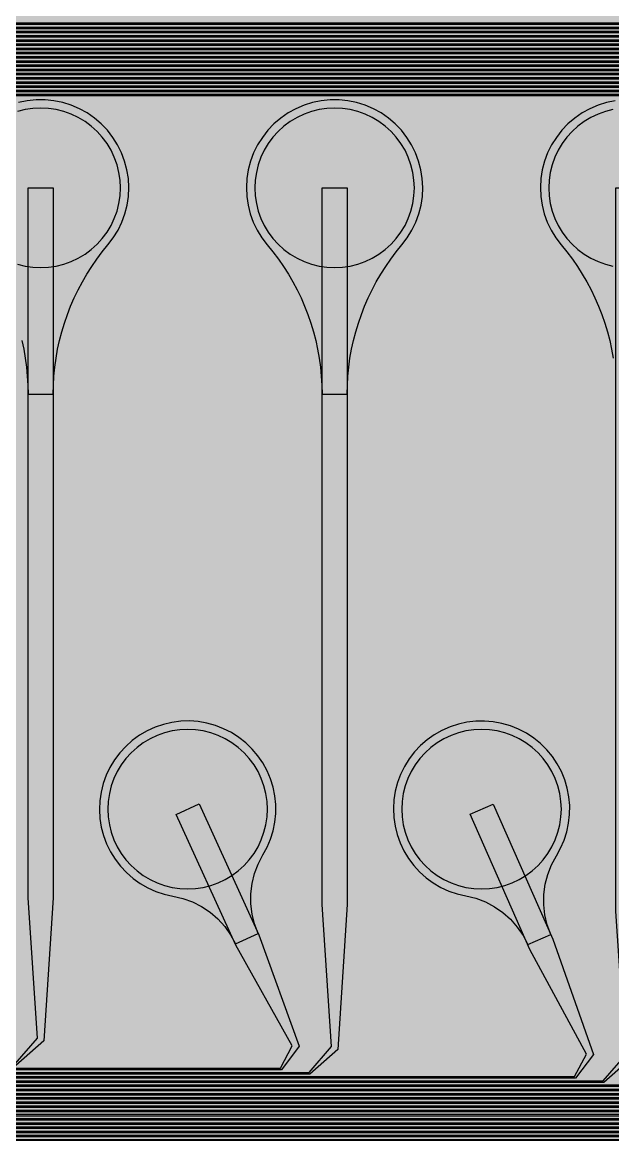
# Model space of a CAD drawing. Header units: metres. Extents: x -7240 to 10960, y -29667 to 1823.
# Drawn here: x 7201 to 7904, y -28280 to -26955 of the extents above; entities that cross this region are included whole.
import ezdxf

# ---------------------------------------------------------------- set-up
doc = ezdxf.new("R2010")
doc.units = ezdxf.units.M
for name, color, linetype in [('Metal1', 4, 'CONTINUOUS'), ('Polyimide', 7, 'CONTINUOUS'), ('Polyimide_Negative', 5, 'CONTINUOUS')]:
    doc.layers.add(name, color=color, linetype=linetype)

msp = doc.modelspace()

# ---------------------------------------------------------------- hatches: boundary and pattern name
at = {"layer": 'Polyimide'}
msp.add_hatch(color=7, dxfattribs=at).paths.add_polyline_path([(4088.5, -11806.9), (4098.7, -11851.2), (4115.6, -11893.5), (4138.6, -11932.7), (4167.4, -11968), (4201.1, -11998.5), (4239, -12023.6), (4280.3, -12042.7), (4349.2, -12073.7), (4413.2, -12113.8), (4471.3, -12162), (4522.3, -12217.7), (4565.4, -12279.7), (4599.7, -12346.9), (4624.7, -12418.2), (4639.9, -12492.2), (4645, -12567.5), (4639.9, -12642.8), (4624.7, -12716.8), (4599.7, -12788.1), (4565.4, -12855.3), (4522.3, -12917.3), (4471.3, -12973), (4413.2, -13021.2), (4349.2, -13061.3), (4280.3, -13092.3), (4239, -13111.4), (4201.1, -13136.5), (4167.4, -13167), (4138.6, -13202.3), (4115.6, -13241.5), (4098.7, -13283.8), (4088.5, -13328.1), (4085, -13373.5), (4085, -13567.5), (4099.4, -13861.6), (4142.6, -14152.8), (4214.2, -14438.4), (4313.4, -14715.5), (4439.2, -14981.7), (4590.6, -15234.2), (4766, -15470.7), (4963.7, -15688.8), (5181.8, -15886.5), (5418.3, -16061.9), (5670.8, -16213.3), (5936.9, -16339.1), (6214.1, -16438.3), (6499.7, -16509.9), (6790.9, -16553.1), (7085, -16567.5), (9960.4, -16567.5), (10038.8, -16571.4), (10116.4, -16582.9), (10192.6, -16601.9), (10266.5, -16628.4), (10337.5, -16662), (10404.8, -16702.3), (10467.9, -16749.1), (10526.1, -16801.8), (10578.8, -16860), (10625.6, -16923), (10665.9, -16990.4), (10699.5, -17061.4), (10725.9, -17135.3), (10745, -17211.4), (10756.5, -17289.1), (10760.4, -17367.5), (10760.4, -21957.3), (10721.6, -22012.9), (10686, -22070.6), (10653.6, -22130.1), (10624.5, -22191.4), (10598.9, -22254.2), (10576.8, -22318.2), (10558.3, -22383.5), (10543.4, -22449.6), (10532.2, -22516.5), (10524.7, -22583.8), (10521, -22651.5), (10521, -22719.3), (10524.7, -22787), (10532.2, -22854.4), (10543.4, -22921.2), (10558.3, -22987.4), (10576.8, -23052.6), (10598.9, -23116.7), (10624.5, -23179.5), (10653.6, -23240.7), (10686, -23300.3), (10721.6, -23357.9), (10760.4, -23413.5), (10760.4, -28667.5), (10756.5, -28745.9), (10745, -28823.6), (10725.9, -28899.7), (10699.5, -28973.6), (10665.9, -29044.6), (10625.6, -29112), (10578.8, -29175), (10526.1, -29233.2), (10467.9, -29285.9), (10404.8, -29332.7), (10337.5, -29373), (10266.5, -29406.6), (10192.6, -29433.1), (10116.4, -29452.1), (10038.8, -29463.6), (9960.4, -29467.5), (-6239.6, -29467.5), (-6318, -29463.6), (-6395.7, -29452.1), (-6471.9, -29433.1), (-6545.8, -29406.6), (-6616.7, -29373), (-6684.1, -29332.7), (-6747.1, -29285.9), (-6805.3, -29233.2), (-6858, -29175), (-6904.8, -29112), (-6945.2, -29044.6), (-6978.7, -28973.6), (-7005.2, -28899.7), (-7024.3, -28823.6), (-7035.8, -28745.9), (-7039.6, -28667.5), (-7039.6, -23426.3), (-6999.4, -23370.1), (-6962.3, -23311.6), (-6928.7, -23251.2), (-6898.5, -23189), (-6871.8, -23125.1), (-6848.8, -23059.9), (-6829.5, -22993.4), (-6814, -22926), (-6802.4, -22857.8), (-6794.6, -22789.1), (-6790.7, -22720), (-6790.7, -22650.8), (-6794.6, -22581.8), (-6802.4, -22513), (-6814, -22444.8), (-6829.5, -22377.4), (-6848.8, -22311), (-6871.8, -22245.7), (-6898.5, -22181.9), (-6928.7, -22119.7), (-6962.3, -22059.2), (-6999.4, -22000.8), (-7039.6, -21944.5), (-7039.6, -17367.5), (-7035.8, -17289.1), (-7024.3, -17211.4), (-7005.2, -17135.3), (-6978.7, -17061.4), (-6945.2, -16990.4), (-6904.8, -16923), (-6858, -16860), (-6805.3, -16801.8), (-6747.1, -16749.1), (-6684.1, -16702.3), (-6616.7, -16662), (-6545.8, -16628.4), (-6471.9, -16601.9), (-6395.7, -16582.9), (-6318, -16571.4), (-6239.6, -16567.5), (-3334, -16567.5), (-3039.9, -16553.1), (-2748.7, -16509.9), (-2463.1, -16438.3), (-2185.9, -16339.1), (-1919.8, -16213.3), (-1667.3, -16061.9), (-1430.8, -15886.5), (-1212.7, -15688.8), (-1015, -15470.7), (-839.6, -15234.2), (-688.2, -14981.7), (-562.4, -14715.5), (-463.2, -14438.4), (-391.6, -14152.8), (-348.4, -13861.6), (-334, -13567.5), (-334, -13373.5), (-337.5, -13328.1), (-347.7, -13283.8), (-364.6, -13241.5), (-387.6, -13202.3), (-416.4, -13167), (-450.1, -13136.5), (-488, -13111.4), (-529.3, -13092.3), (-529.3, -13092.3), (-598.2, -13061.3), (-662.2, -13021.2), (-720.3, -12973), (-771.3, -12917.3), (-814.4, -12855.3), (-848.7, -12788.1), (-873.7, -12716.8), (-888.9, -12642.8), (-894, -12567.5), (-888.9, -12492.2), (-873.7, -12418.2), (-848.7, -12346.9), (-814.4, -12279.7), (-771.3, -12217.7), (-720.3, -12162), (-662.2, -12113.8), (-598.2, -12073.7), (-529.3, -12042.7), (-488, -12023.6), (-450.1, -11998.5), (-416.4, -11968), (-387.6, -11932.7), (-364.6, -11893.5), (-347.7, -11851.2), (-337.5, -11806.9), (-334, -11761.5), (-334, -11074.3), (-337.5, -11028.9), (-347.7, -10984.6), (-364.6, -10942.4), (-387.6, -10903.1), (-416.4, -10867.8), (-450.1, -10837.3), (-488, -10812.2), (-529.3, -10793.2), (-529.3, -10793.2), (-598.2, -10762.1), (-662.2, -10722.1), (-720.3, -10673.8), (-771.3, -10618.1), (-814.4, -10556.1), (-848.7, -10488.9), (-873.7, -10417.6), (-888.9, -10343.7), (-894, -10268.3), (-888.9, -10193), (-873.7, -10119), (-848.7, -10047.8), (-814.4, -9980.5), (-771.3, -9918.5), (-720.3, -9862.9), (-662.2, -9814.6), (-598.2, -9774.6), (-529.3, -9743.5), (-488, -9724.5), (-450.1, -9699.4), (-416.4, -9668.8), (-387.6, -9633.5), (-364.6, -9594.3), (-347.7, -9552), (-337.5, -9507.7), (-334, -9462.4), (-334, -8775.1), (-337.5, -8729.8), (-347.7, -8685.5), (-364.6, -8643.2), (-387.6, -8604), (-416.4, -8568.7), (-450.1, -8538.1), (-488, -8513), (-529.3, -8494), (-529.3, -8494), (-598.2, -8462.9), (-662.2, -8422.9), (-720.3, -8374.6), (-771.3, -8319), (-814.4, -8257), (-848.7, -8189.7), (-873.7, -8118.5), (-888.9, -8044.5), (-894, -7969.2), (-888.9, -7893.8), (-873.7, -7819.9), (-848.7, -7748.6), (-814.4, -7681.4), (-771.3, -7619.4), (-720.3, -7563.7), (-662.2, -7515.4), (-598.2, -7475.4), (-529.3, -7444.3), (-529.3, -7444.3), (-488, -7425.3), (-450.1, -7400.2), (-416.4, -7369.7), (-387.6, -7334.4), (-364.6, -7295.1), (-347.7, -7252.9), (-337.5, -7208.6), (-334, -7163.2), (-334, -6476), (-337.5, -6430.6), (-347.7, -6386.3), (-364.6, -6344), (-387.6, -6304.8), (-416.4, -6269.5), (-450.1, -6239), (-488, -6213.9), (-529.3, -6194.8), (-529.3, -6194.8), (-598.2, -6163.8), (-662.2, -6123.7), (-720.3, -6075.5), (-771.3, -6019.8), (-814.4, -5957.8), (-848.7, -5890.6), (-873.7, -5819.3), (-888.9, -5745.3), (-894, -5670), (-888.9, -5594.7), (-873.7, -5520.7), (-848.7, -5449.4), (-814.4, -5382.2), (-771.3, -5320.2), (-720.3, -5264.5), (-662.2, -5216.3), (-598.2, -5176.2), (-529.3, -5145.2), (-529.3, -5145.2), (-488, -5126.1), (-450.1, -5101), (-416.4, -5070.5), (-387.6, -5035.2), (-364.6, -4996), (-347.7, -4953.7), (-337.5, -4909.4), (-334, -4864), (-334, 380), (-334, 1522.5), (-289, 1522.5), (-288.8, 1515.6), (-288.1, 1508.8), (-287, 1502), (-285.4, 1495.3), (-283.4, 1488.7), (-281, 1482.3), (-278.2, 1476.1), (-274.9, 1470), (-271.3, 1464.2), (-267.3, 1458.6), (-262.9, 1453.3), (-258.2, 1448.3), (-253.2, 1443.6), (-247.9, 1439.2), (-242.3, 1435.2), (-236.5, 1431.6), (-230.4, 1428.3), (-224.2, 1425.5), (-217.8, 1423.1), (-211.2, 1421.1), (-204.5, 1419.5), (-197.7, 1418.4), (-190.9, 1417.7), (-184, 1417.5), (-177.1, 1417.7), (-170.3, 1418.4), (-163.5, 1419.5), (-156.8, 1421.1), (-150.2, 1423.1), (-143.8, 1425.5), (-137.6, 1428.3), (-131.5, 1431.6), (-125.7, 1435.2), (-120.1, 1439.2), (-114.8, 1443.6), (-109.8, 1448.3), (-105.1, 1453.3), (-100.7, 1458.6), (-96.7, 1464.2), (-93.1, 1470), (-89.8, 1476.1), (-87, 1482.3), (-84.6, 1488.7), (-82.6, 1495.3), (-81, 1502), (-79.9, 1508.8), (-79.2, 1515.6), (-79, 1522.5), (1786, 1522.5), (3835, 1522.5), (3835.2, 1529), (3835.9, 1535.6), (3836.9, 1542), (3838.4, 1548.4), (3840.3, 1554.6), (3842.6, 1560.8), (3845.3, 1566.7), (3848.4, 1572.5), (3851.9, 1578.1), (3855.7, 1583.4), (3859.8, 1588.4), (3864.3, 1593.2), (3869.1, 1597.7), (3874.1, 1601.8), (3879.4, 1605.6), (3885, 1609.1), (3890.8, 1612.2), (3896.7, 1614.9), (3902.9, 1617.2), (3909.1, 1619.1), (3915.5, 1620.6), (3921.9, 1621.6), (3928.5, 1622.3), (3935, 1622.5), (3941.5, 1622.3), (3948.1, 1621.6), (3954.5, 1620.6), (3960.9, 1619.1), (3967.1, 1617.2), (3973.3, 1614.9), (3979.2, 1612.2), (3985, 1609.1), (3990.6, 1605.6), (3995.9, 1601.8), (4000.9, 1597.7), (4005.7, 1593.2), (4010.2, 1588.4), (4014.3, 1583.4), (4018.1, 1578.1), (4021.6, 1572.5), (4024.7, 1566.7), (4027.4, 1560.8), (4029.7, 1554.6), (4031.6, 1548.4), (4033.1, 1542), (4034.1, 1535.6), (4034.8, 1529), (4035, 1522.5), (4085, 1522.5), (4085, 380), (4085, 330), (4085, -4864), (4088.5, -4909.4), (4098.7, -4953.7), (4115.6, -4996), (4138.6, -5035.2), (4167.4, -5070.5), (4201.1, -5101), (4239, -5126.1), (4280.3, -5145.2), (4280.3, -5145.2), (4349.2, -5176.2), (4413.2, -5216.3), (4471.3, -5264.5), (4522.3, -5320.2), (4565.4, -5382.2), (4599.7, -5449.4), (4624.7, -5520.7), (4639.9, -5594.7), (4645, -5670), (4639.9, -5745.3), (4624.7, -5819.3), (4599.7, -5890.6), (4565.4, -5957.8), (4522.3, -6019.8), (4471.3, -6075.5), (4413.2, -6123.7), (4349.2, -6163.8), (4280.3, -6194.8), (4239, -6213.9), (4201.1, -6239), (4167.4, -6269.5), (4138.6, -6304.8), (4115.6, -6344), (4098.7, -6386.3), (4088.5, -6430.6), (4085, -6476), (4085, -11761.5), (4088.5, -11806.9)])

# ---------------------------------------------------------------- linework, layer by layer
at = {"layer": 'Metal1'}
for points in [[(1933.9, -18191.7), (1933.9, -28306.6), (1963.3, -28336), (9372.5, -28336), (9401.9, -28306.6), (9401.9, -26987.4), (9372.5, -26958), (6552.5, -26958), (6518.7, -26928.7), (6507.9, -26784), (6507.9, -26042.5), (6537.9, -26042.5), (6537.9, -26784), (6527.1, -26925.3), (6553.3, -26956), (9373.3, -26956), (9403.9, -26986.6), (9403.9, -28307.4), (9373.3, -28338), (1962.5, -28338), (1931.9, -28307.4), (1931.9, -18191.7)], [(1938.9, -18191.7), (1938.9, -28301.6), (1968.3, -28331), (9367.5, -28331), (9396.9, -28301.6), (9396.9, -26992.4), (9367.5, -26963), (6518.9, -26963), (6464, -26946.5), (6441, -26925.2), (6336.1, -26791.8), (6359.7, -26773.2), (6464.6, -26906.6), (6477.1, -26930.3), (6519.3, -26961), (9368.3, -26961), (9398.9, -26991.6), (9398.9, -28302.4), (9368.3, -28333), (1967.5, -28333), (1936.9, -28302.4), (1936.9, -18191.7)], [(1943.9, -18191.7), (1943.9, -28296.6), (1973.3, -28326), (9362.5, -28326), (9391.9, -28296.6), (9391.9, -26997.4), (9362.5, -26968), (6202.5, -26968), (6168.7, -26938.7), (6157.9, -26792), (6157.9, -26042.5), (6187.9, -26042.5), (6187.9, -26792), (6177, -26935.3), (6203.3, -26966), (9363.3, -26966), (9393.9, -26996.6), (9393.9, -28297.4), (9363.3, -28328), (1972.5, -28328), (1941.9, -28297.4), (1941.9, -18191.7)], [(1948.9, -18191.7), (1948.9, -28291.6), (1978.3, -28321), (9357.5, -28321), (9386.9, -28291.6), (9386.9, -27002.4), (9357.5, -26973), (6168.9, -26973), (6115, -26955.3), (6087.3, -26927.5), (5985.8, -26791.5), (6009.9, -26773.5), (6111.3, -26909.6), (6127.3, -26940.6), (6169.3, -26971), (9358.3, -26971), (9388.9, -27001.6), (9388.9, -28292.4), (9358.3, -28323), (1977.5, -28323), (1946.9, -28292.4), (1946.9, -18191.7)], [(1953.9, -18191.7), (1953.9, -28286.6), (1983.3, -28316), (9352.5, -28316), (9381.9, -28286.6), (9381.9, -27007.4), (9352.5, -26978), (5852.5, -26978), (5818.7, -26948.7), (5807.9, -26800), (5807.9, -26042.5), (5837.9, -26042.5), (5837.9, -26800), (5827, -26945.3), (5853.3, -26976), (9353.3, -26976), (9383.9, -27006.6), (9383.9, -28287.4), (9353.3, -28318), (1982.5, -28318), (1951.9, -28287.4), (1951.9, -18191.7)], [(1958.9, -18191.7), (1958.9, -28281.6), (1988.3, -28311), (9347.5, -28311), (9376.9, -28281.6), (9376.9, -27012.4), (9347.5, -26983), (5818.8, -26983), (5765.9, -26964.2), (5733.7, -26929.7), (5635.6, -26791.2), (5660.1, -26773.8), (5758.2, -26912.4), (5777.6, -26950.8), (5819.3, -26981), (9348.3, -26981), (9378.9, -27011.6), (9378.9, -28282.4), (9348.3, -28313), (1987.5, -28313), (1956.9, -28282.4), (1956.9, -18191.7)], [(1963.9, -18191.7), (1963.9, -28276.6), (1993.3, -28306), (9342.5, -28306), (9371.9, -28276.6), (9371.9, -27017.4), (9342.5, -26988), (5502.5, -26988), (5468.8, -26958.7), (5457.9, -26808), (5457.9, -26042.5), (5487.9, -26042.5), (5487.9, -26808), (5477, -26955.3), (5503.3, -26986), (9343.3, -26986), (9373.9, -27016.6), (9373.9, -28277.4), (9343.3, -28308), (1992.5, -28308), (1961.9, -28277.4), (1961.9, -18191.7)], [(1968.9, -18191.7), (1968.9, -28271.6), (1998.3, -28301), (9337.5, -28301), (9366.9, -28271.6), (9366.9, -27022.4), (9337.5, -26993), (5468.8, -26993), (5416.8, -26973.3), (5380.3, -26931.6), (5285.4, -26790.9), (5310.3, -26774.1), (5405.2, -26914.8), (5427.8, -26961), (5469.3, -26991), (9338.3, -26991), (9368.9, -27021.6), (9368.9, -28272.4), (9338.3, -28303), (1997.5, -28303), (1966.9, -28272.4), (1966.9, -18191.7)], [(1973.9, -18191.7), (1973.9, -28266.6), (2003.3, -28296), (9332.5, -28296), (9361.9, -28266.6), (9361.9, -27027.4), (9332.5, -26998), (5152.5, -26998), (5118.8, -26968.7), (5107.9, -26816), (5107.9, -26042.5), (5137.9, -26042.5), (5137.9, -26816), (5126.9, -26965.3), (5153.3, -26996), (9333.3, -26996), (9363.9, -27026.6), (9363.9, -28267.4), (9333.3, -28298), (2002.5, -28298), (1971.9, -28267.4), (1971.9, -18191.7)], [(1978.9, -18191.7), (1978.9, -28261.6), (2008.3, -28291), (9327.5, -28291), (9356.9, -28261.6), (9356.9, -27032.4), (9327.5, -27003), (5118.8, -27003), (5067.6, -26982.4), (5027.1, -26933.3), (4935.3, -26790.6), (4960.5, -26774.4), (5052.3, -26917.1), (5078.1, -26971.1), (5119.3, -27001), (9328.3, -27001), (9358.9, -27031.6), (9358.9, -28262.4), (9328.3, -28293), (2007.5, -28293), (1976.9, -28262.4), (1976.9, -18191.7)], [(1983.9, -18191.7), (1983.9, -28256.6), (2013.3, -28286), (9322.5, -28286), (9351.9, -28256.6), (9351.9, -27037.4), (9322.5, -27008), (4802.5, -27008), (4768.8, -26978.7), (4757.9, -26824), (4757.9, -26042.5), (4787.9, -26042.5), (4787.9, -26824), (4776.9, -26975.3), (4803.3, -27006), (9323.3, -27006), (9353.9, -27036.6), (9353.9, -28257.4), (9323.3, -28288), (2012.5, -28288), (1981.9, -28257.4), (1981.9, -18191.7)], [(1988.9, -18191.7), (1988.9, -28251.6), (2018.3, -28281), (9317.5, -28281), (9346.9, -28251.6), (9346.9, -27042.4), (9317.5, -27013), (4768.8, -27013), (4718.4, -26991.7), (4674, -26934.9), (4585.1, -26790.4), (4610.7, -26774.6), (4699.6, -26919.2), (4728.4, -26981.2), (4769.3, -27011), (9318.3, -27011), (9348.9, -27041.6), (9348.9, -28252.4), (9318.3, -28283), (2017.5, -28283), (1986.9, -28252.4), (1986.9, -18191.7)], [(1993.9, -18191.7), (1993.9, -28246.6), (2023.3, -28276), (9312.5, -28276), (9341.9, -28246.6), (9341.9, -27047.4), (9312.5, -27018), (4452.5, -27018), (4418.9, -26988.7), (4407.9, -26832), (4407.9, -26042.5), (4437.9, -26042.5), (4437.9, -26832), (4426.9, -26985.3), (4453.3, -27016), (9313.3, -27016), (9343.9, -27046.6), (9343.9, -28247.4), (9313.3, -28278), (2022.5, -28278), (1991.9, -28247.4), (1991.9, -18191.7)], [(1998.9, -18191.7), (1998.9, -28241.6), (2028.3, -28271), (9307.5, -28271), (9336.9, -28241.6), (9336.9, -27052.4), (9307.5, -27023), (4418.8, -27023), (4369.1, -27001), (4321.1, -26936.3), (4235, -26790.1), (4260.8, -26774.9), (4347, -26921.1), (4378.6, -26991.3), (4419.4, -27021), (9308.3, -27021), (9338.9, -27051.6), (9338.9, -28242.4), (9308.3, -28273), (2027.5, -28273), (1996.9, -28242.4), (1996.9, -18191.7)], [(2003.9, -18191.7), (2003.9, -28236.6), (2033.3, -28266), (9302.5, -28266), (9331.9, -28236.6), (9331.9, -27057.4), (9302.5, -27028), (4102.5, -27028), (4068.9, -26998.6), (4057.9, -26840), (4057.9, -26042.5), (4087.9, -26042.5), (4087.9, -26840), (4076.9, -26995.4), (4103.3, -27026), (9303.3, -27026), (9333.9, -27056.6), (9333.9, -28237.4), (9303.3, -28268), (2032.5, -28268), (2001.9, -28237.4), (2001.9, -18191.7)], [(2008.9, -18191.7), (2008.9, -28231.6), (2038.3, -28261), (9297.5, -28261), (9326.9, -28231.6), (9326.9, -27062.4), (9297.5, -27033), (4068.8, -27033), (4019.7, -27010.4), (3968.4, -26937.6), (3884.8, -26789.9), (3910.9, -26775.1), (3994.5, -26922.8), (4028.9, -27001.4), (4069.4, -27031), (9298.3, -27031), (9328.9, -27061.6), (9328.9, -28232.4), (9298.3, -28263), (2037.5, -28263), (2006.9, -28232.4), (2006.9, -18191.7)], [(2013.9, -18191.7), (2013.9, -28226.6), (2043.3, -28256), (9292.5, -28256), (9321.9, -28226.6), (9321.9, -27067.4), (9292.5, -27038), (3752.5, -27038), (3718.9, -27008.6), (3707.9, -26848), (3707.9, -26042.5), (3737.9, -26042.5), (3737.9, -26848), (3726.8, -27005.4), (3753.3, -27036), (9293.3, -27036), (9323.9, -27066.6), (9323.9, -28227.4), (9293.3, -28258), (2042.5, -28258), (2011.9, -28227.4), (2011.9, -18191.7)], [(2018.9, -18191.7), (2018.9, -28221.6), (2048.3, -28251), (9287.5, -28251), (9316.9, -28221.6), (9316.9, -27072.4), (9287.5, -27043), (3718.8, -27043), (3670.3, -27019.9), (3615.8, -26938.7), (3534.7, -26789.7), (3561.1, -26775.3), (3642.2, -26924.4), (3679.2, -27011.4), (3719.4, -27041), (9288.3, -27041), (9318.9, -27071.6), (9318.9, -28222.4), (9288.3, -28253), (2047.5, -28253), (2016.9, -28222.4), (2016.9, -18191.7)], [(2023.9, -18191.7), (2023.9, -28216.6), (2053.3, -28246), (8942.5, -28246), (8969.2, -28215.5), (8957.9, -28038), (8957.9, -27152.5), (8987.9, -27152.5), (8987.9, -28038), (8976.6, -28218.5), (8943.3, -28248), (2052.5, -28248), (2021.9, -28217.4), (2021.9, -18191.7)], [(2028.9, -18191.7), (2028.9, -28211.6), (2058.3, -28241), (8908.6, -28241), (8923.9, -28213.8), (8855.2, -28074.5), (8784, -27898.1), (8811.8, -27886.9), (8883.1, -28063.3), (8931.8, -28214.6), (8909.6, -28243), (2057.5, -28243), (2026.9, -28212.4), (2026.9, -18191.7)], [(2033.9, -18191.7), (2033.9, -28206.6), (2063.3, -28236), (8592.5, -28236), (8619.2, -28205.5), (8607.9, -28030), (8607.9, -27152.5), (8637.9, -27152.5), (8637.9, -28030), (8626.6, -28208.5), (8593.3, -28238), (2062.5, -28238), (2031.9, -28207.4), (2031.9, -18191.7)], [(2038.9, -18191.7), (2038.9, -28201.6), (2068.3, -28231), (8558.6, -28231), (8573.6, -28203.9), (8505.3, -28069.5), (8434, -27898.3), (8461.7, -27886.7), (8533, -28058), (8581.5, -28204.7), (8559.6, -28233), (2067.5, -28233), (2036.9, -28202.4), (2036.9, -18191.7)], [(2043.9, -18191.7), (2043.9, -28196.6), (2073.3, -28226), (8242.5, -28226), (8269.1, -28195.5), (8257.9, -28022), (8257.9, -27152.5), (8287.9, -27152.5), (8287.9, -28022), (8276.6, -28198.5), (8243.3, -28228), (2072.5, -28228), (2041.9, -28197.4), (2041.9, -18191.7)], [(2048.9, -18191.7), (2048.9, -28191.6), (2078.3, -28221), (8208.5, -28221), (8223.2, -28194.1), (8155.3, -28064.6), (8084.1, -27898.4), (8111.7, -27886.6), (8182.9, -28052.7), (8231.3, -28194.8), (8209.6, -28223), (2077.5, -28223), (2046.9, -28192.4), (2046.9, -18191.7)], [(2053.9, -18191.7), (2053.9, -28186.6), (2083.3, -28216), (7892.5, -28216), (7919.1, -28185.4), (7907.9, -28014), (7907.9, -27152.5), (7937.9, -27152.5), (7937.9, -28014), (7926.6, -28188.6), (7893.3, -28218), (2082.5, -28218), (2051.9, -28187.4), (2051.9, -18191.7)], [(2058.9, -18191.7), (2058.9, -28181.6), (2088.3, -28211), (7858.5, -28211), (7872.9, -28184.2), (7805.3, -28059.6), (7734.2, -27898.6), (7761.6, -27886.4), (7832.8, -28047.4), (7881, -28184.9), (7859.6, -28213), (2087.5, -28213), (2056.9, -28182.4), (2056.9, -18191.7)], [(2063.9, -18191.7), (2063.9, -28176.6), (2093.3, -28206), (7542.5, -28206), (7569.1, -28175.4), (7557.9, -28006), (7557.9, -27152.5), (7587.9, -27152.5), (7587.9, -28006), (7576.7, -28178.6), (7543.3, -28208), (2092.5, -28208), (2061.9, -28177.4), (2061.9, -18191.7)], [(2068.9, -18191.7), (2068.9, -28171.6), (2098.3, -28201), (7508.5, -28201), (7522.5, -28174.4), (7455.3, -28054.6), (7384.2, -27898.7), (7411.5, -27886.3), (7482.6, -28042.1), (7530.8, -28175), (7509.6, -28203), (2097.5, -28203), (2066.9, -28172.4), (2066.9, -18191.7)], [(2073.9, -18191.7), (2073.9, -28166.6), (2103.3, -28196), (7192.5, -28196), (7219.1, -28165.4), (7207.9, -27998), (7207.9, -27152.5), (7237.9, -27152.5), (7237.9, -27998), (7226.7, -28168.6), (7193.3, -28198), (2102.5, -28198), (2071.9, -28167.4), (2071.9, -18191.7)], [(7200.4, -27334.2), (7202.7, -27344.7), (7204.5, -27355.3), (7206, -27365.9), (7207, -27376.6), (7207.7, -27387.3), (7207.9, -27398.1), (7237.9, -27398.1), (7237.9, -27398.1), (7238.1, -27387.3), (7238.7, -27376.6), (7239.8, -27365.9), (7241.2, -27355.3), (7243.1, -27344.7), (7245.4, -27334.2), (7248.1, -27323.9), (7251.2, -27313.6), (7254.7, -27303.4), (7258.6, -27293.4), (7262.8, -27283.6), (7267.5, -27273.9), (7272.5, -27264.4), (7277.9, -27255.1), (7283.7, -27246.1), (7289.8, -27237.3), (7296.2, -27228.7), (7303, -27220.4), (7309.4, -27211.9), (7315, -27202.9), (7319.6, -27193.3), (7323.2, -27183.4), (7325.8, -27173.1), (7327.4, -27162.6), (7327.9, -27152), (7327.3, -27141.4), (7325.6, -27130.9), (7322.9, -27120.7), (7319.2, -27110.8), (7314.5, -27101.3), (7308.9, -27092.3), (7302.4, -27083.9), (7295, -27076.2), (7287, -27069.3), (7278.3, -27063.3), (7269, -27058.2), (7259.2, -27054), (7249.1, -27050.8), (7238.7, -27048.7), (7228.2, -27047.6), (7217.6, -27047.6), (7207, -27048.7), (7196.6, -27050.8)], [(7907, -27048.7), (7896.6, -27050.8), (7886.5, -27054), (7876.8, -27058.2), (7867.5, -27063.3), (7858.8, -27069.3), (7850.7, -27076.2), (7843.4, -27083.9), (7836.9, -27092.3), (7831.2, -27101.3), (7826.5, -27110.8), (7822.8, -27120.7), (7820.1, -27130.9), (7818.5, -27141.4), (7817.9, -27152), (7818.4, -27162.6), (7819.9, -27173.1), (7822.5, -27183.4), (7826.1, -27193.3), (7830.8, -27202.9), (7836.3, -27211.9), (7842.7, -27220.4), (7849.5, -27228.7), (7856, -27237.3), (7862.1, -27246.1), (7867.8, -27255.1), (7873.2, -27264.4), (7878.3, -27273.9), (7882.9, -27283.6), (7887.2, -27293.4), (7891.1, -27303.4), (7894.6, -27313.6), (7897.7, -27323.9), (7900.4, -27334.2), (7902.7, -27344.7), (7904.5, -27355.3)]]:
    msp.add_lwpolyline(points, dxfattribs=at)
for points in [[(7587.9, -27398.1), (7588.1, -27387.3), (7588.7, -27376.6), (7589.8, -27365.9), (7591.2, -27355.3), (7593.1, -27344.7), (7595.4, -27334.2), (7598.1, -27323.9), (7601.2, -27313.6), (7604.7, -27303.4), (7608.6, -27293.4), (7612.8, -27283.6), (7617.5, -27273.9), (7622.5, -27264.4), (7627.9, -27255.1), (7633.7, -27246.1), (7639.8, -27237.3), (7646.2, -27228.7), (7653, -27220.4), (7659.4, -27211.9), (7665, -27202.9), (7669.6, -27193.3), (7673.2, -27183.4), (7675.8, -27173.1), (7677.4, -27162.6), (7677.9, -27152), (7677.3, -27141.4), (7675.6, -27130.9), (7672.9, -27120.7), (7669.2, -27110.8), (7664.5, -27101.3), (7658.9, -27092.3), (7652.4, -27083.9), (7645, -27076.2), (7637, -27069.3), (7628.3, -27063.3), (7619, -27058.2), (7609.2, -27054), (7599.1, -27050.8), (7588.7, -27048.7), (7578.2, -27047.6), (7567.6, -27047.6), (7557, -27048.7), (7546.6, -27050.8), (7536.5, -27054), (7526.8, -27058.2), (7517.5, -27063.3), (7508.8, -27069.3), (7500.7, -27076.2), (7493.4, -27083.9), (7486.9, -27092.3), (7481.2, -27101.3), (7476.5, -27110.8), (7472.8, -27120.7), (7470.1, -27130.9), (7468.5, -27141.4), (7467.9, -27152), (7468.4, -27162.6), (7469.9, -27173.1), (7472.5, -27183.4), (7476.1, -27193.3), (7480.8, -27202.9), (7486.3, -27211.9), (7492.7, -27220.4), (7499.5, -27228.7), (7506, -27237.3), (7512.1, -27246.1), (7517.8, -27255.1), (7523.2, -27264.4), (7528.3, -27273.9), (7532.9, -27283.6), (7537.2, -27293.4), (7541.1, -27303.4), (7544.6, -27313.6), (7547.7, -27323.9), (7550.4, -27334.2), (7552.7, -27344.7), (7554.5, -27355.3), (7556, -27365.9), (7557, -27376.6), (7557.7, -27387.3), (7557.9, -27398.1), (7587.9, -27398.1)], [(7482, -28040.7), (7477.6, -28029.3), (7474.6, -28017.5), (7473.1, -28005.4), (7473.1, -27993.2), (7474.6, -27981.1), (7477.5, -27969.3), (7481.9, -27957.9), (7487.5, -27947.1), (7492.5, -27937.9), (7496.6, -27928.3), (7499.7, -27918.2), (7501.7, -27908), (7502.8, -27897.5), (7502.7, -27887.1), (7501.7, -27876.6), (7499.6, -27866.4), (7496.5, -27856.4), (7492.4, -27846.7), (7487.3, -27837.5), (7481.4, -27828.9), (7474.6, -27820.9), (7467.1, -27813.6), (7458.9, -27807.1), (7450.1, -27801.4), (7440.7, -27796.7), (7431, -27792.9), (7420.9, -27790.1), (7410.6, -27788.3), (7400.1, -27787.5), (7389.6, -27787.8), (7379.2, -27789.2), (7369, -27791.5), (7359.1, -27794.9), (7349.6, -27799.3), (7340.5, -27804.5), (7332, -27810.7), (7324.2, -27817.7), (7317.1, -27825.4), (7310.8, -27833.8), (7305.4, -27842.7), (7300.9, -27852.2), (7297.4, -27862.1), (7294.8, -27872.2), (7293.3, -27882.6), (7292.9, -27893.1), (7293.5, -27903.5), (7295.1, -27913.9), (7297.7, -27924), (7301.4, -27933.9), (7306, -27943.3), (7311.5, -27952.2), (7317.9, -27960.5), (7325, -27968.1), (7332.9, -27975), (7341.5, -27981.1), (7350.6, -27986.3), (7360.2, -27990.5), (7370.1, -27993.8), (7380.4, -27996), (7392.2, -27998.8), (7403.7, -28003), (7414.5, -28008.5), (7424.6, -28015.3), (7433.8, -28023.3), (7442, -28032.4), (7448.9, -28042.4), (7454.7, -28053.1), (7482, -28040.7)], [(7830.2, -28041.7), (7826, -28030.2), (7823.1, -28018.4), (7821.8, -28006.3), (7821.9, -27994.1), (7823.5, -27982), (7826.6, -27970.2), (7831.1, -27958.9), (7836.9, -27948.2), (7842, -27939), (7846.2, -27929.4), (7849.4, -27919.4), (7851.5, -27909.2), (7852.7, -27898.8), (7852.8, -27888.3), (7851.8, -27877.9), (7849.9, -27867.6), (7846.9, -27857.5), (7842.9, -27847.8), (7838, -27838.6), (7832.2, -27829.9), (7825.5, -27821.8), (7818.1, -27814.4), (7809.9, -27807.8), (7801.2, -27802), (7791.9, -27797.2), (7782.2, -27793.3), (7772.1, -27790.3), (7761.8, -27788.4), (7751.4, -27787.6), (7740.9, -27787.7), (7730.5, -27789), (7720.2, -27791.2), (7710.3, -27794.5), (7700.7, -27798.7), (7691.6, -27803.9), (7683, -27809.9), (7675.1, -27816.8), (7667.9, -27824.4), (7661.5, -27832.7), (7656, -27841.6), (7651.4, -27851.1), (7647.8, -27860.9), (7645.1, -27871), (7643.5, -27881.4), (7642.9, -27891.8), (7643.3, -27902.3), (7644.8, -27912.7), (7647.4, -27922.8), (7650.9, -27932.7), (7655.4, -27942.2), (7660.8, -27951.1), (7667.1, -27959.5), (7674.1, -27967.3), (7682, -27974.2), (7690.4, -27980.4), (7699.5, -27985.7), (7709, -27990), (7718.9, -27993.4), (7729.1, -27995.8), (7741, -27998.7), (7752.4, -28003), (7763.1, -28008.7), (7773.2, -28015.6), (7782.3, -28023.7), (7790.3, -28032.9), (7797.2, -28043), (7802.8, -28053.8), (7830.2, -28041.7)]]:
    msp.add_lwpolyline(points, close=True, dxfattribs=at)
at = {"layer": 'Polyimide_Negative'}
for points in [[(7195.3, -27243.4), (7204.3, -27245.7), (7213.6, -27247), (7222.9, -27247.5), (7232.2, -27247), (7241.4, -27245.7), (7250.5, -27243.4), (7259.2, -27240.3), (7267.7, -27236.3), (7275.7, -27231.5), (7283.1, -27225.9), (7290.1, -27219.7), (7296.3, -27212.8), (7301.9, -27205.3), (7306.7, -27197.3), (7310.6, -27188.9), (7313.8, -27180.1), (7316, -27171), (7317.4, -27161.8), (7317.9, -27152.5), (7317.9, -27152.5), (7317.4, -27143.2), (7316, -27134), (7313.8, -27124.9), (7310.6, -27116.1), (7306.7, -27107.7), (7301.9, -27099.7), (7296.3, -27092.2), (7290.1, -27085.3), (7283.1, -27079.1), (7275.7, -27073.5), (7267.7, -27068.7), (7259.2, -27064.7), (7250.5, -27061.6), (7241.4, -27059.3), (7232.2, -27058), (7222.9, -27057.5), (7213.6, -27058), (7204.3, -27059.3), (7195.3, -27061.6)], [(7904.3, -27059.3), (7895.3, -27061.6), (7886.5, -27064.7), (7878.1, -27068.7), (7870.1, -27073.5), (7862.6, -27079.1), (7855.7, -27085.3), (7849.4, -27092.2), (7843.9, -27099.7), (7839.1, -27107.7), (7835.1, -27116.1), (7832, -27124.9), (7829.7, -27134), (7828.3, -27143.2), (7827.9, -27152.5), (7828.3, -27161.8), (7829.7, -27171), (7832, -27180.1), (7835.1, -27188.9), (7839.1, -27197.3), (7843.9, -27205.3), (7849.4, -27212.8), (7855.7, -27219.7), (7862.6, -27225.9), (7870.1, -27231.5), (7878.1, -27236.3), (7886.5, -27240.3), (7895.3, -27243.4), (7904.3, -27245.7)]]:
    msp.add_lwpolyline(points, dxfattribs=at)
for points in [[(7667.9, -27152.5), (7667.4, -27143.2), (7666, -27134), (7663.8, -27124.9), (7660.6, -27116.1), (7656.7, -27107.7), (7651.9, -27099.7), (7646.3, -27092.2), (7640.1, -27085.3), (7633.1, -27079.1), (7625.7, -27073.5), (7617.7, -27068.7), (7609.2, -27064.7), (7600.5, -27061.6), (7591.4, -27059.3), (7582.2, -27058), (7572.9, -27057.5), (7563.6, -27058), (7554.3, -27059.3), (7545.3, -27061.6), (7536.5, -27064.7), (7528.1, -27068.7), (7520.1, -27073.5), (7512.6, -27079.1), (7505.7, -27085.3), (7499.4, -27092.2), (7493.9, -27099.7), (7489.1, -27107.7), (7485.1, -27116.1), (7482, -27124.9), (7479.7, -27134), (7478.3, -27143.2), (7477.9, -27152.5), (7478.3, -27161.8), (7479.7, -27171), (7482, -27180.1), (7485.1, -27188.9), (7489.1, -27197.3), (7493.9, -27205.3), (7499.4, -27212.8), (7505.7, -27219.7), (7512.6, -27225.9), (7520.1, -27231.5), (7528.1, -27236.3), (7536.5, -27240.3), (7545.3, -27243.4), (7554.3, -27245.7), (7563.6, -27247), (7572.9, -27247.5), (7582.2, -27247), (7591.4, -27245.7), (7600.5, -27243.4), (7609.2, -27240.3), (7617.7, -27236.3), (7625.7, -27231.5), (7633.1, -27225.9), (7640.1, -27219.7), (7646.3, -27212.8), (7651.9, -27205.3), (7656.7, -27197.3), (7660.6, -27188.9), (7663.8, -27180.1), (7666, -27171), (7667.4, -27161.8), (7667.9, -27152.5)], [(7492.9, -27892.5), (7492.4, -27883.2), (7491, -27874), (7488.8, -27864.9), (7485.6, -27856.1), (7481.7, -27847.7), (7476.9, -27839.7), (7471.3, -27832.2), (7465.1, -27825.3), (7458.1, -27819.1), (7450.7, -27813.5), (7442.7, -27808.7), (7434.2, -27804.7), (7425.5, -27801.6), (7416.4, -27799.3), (7407.2, -27798), (7397.9, -27797.5), (7388.6, -27798), (7379.3, -27799.3), (7370.3, -27801.6), (7361.5, -27804.7), (7353.1, -27808.7), (7345.1, -27813.5), (7337.6, -27819.1), (7330.7, -27825.3), (7324.4, -27832.2), (7318.9, -27839.7), (7314.1, -27847.7), (7310.1, -27856.1), (7307, -27864.9), (7304.7, -27874), (7303.3, -27883.2), (7302.9, -27892.5), (7303.3, -27901.8), (7304.7, -27911), (7307, -27920.1), (7310.1, -27928.9), (7314.1, -27937.3), (7318.9, -27945.3), (7324.4, -27952.8), (7330.7, -27959.7), (7337.6, -27965.9), (7345.1, -27971.5), (7353.1, -27976.3), (7361.5, -27980.3), (7370.3, -27983.4), (7379.3, -27985.7), (7388.6, -27987), (7397.9, -27987.5), (7407.2, -27987), (7416.4, -27985.7), (7425.5, -27983.4), (7434.2, -27980.3), (7442.7, -27976.3), (7450.7, -27971.5), (7458.1, -27965.9), (7465.1, -27959.7), (7471.3, -27952.8), (7476.9, -27945.3), (7481.7, -27937.3), (7485.6, -27928.9), (7488.8, -27920.1), (7491, -27911), (7492.4, -27901.8), (7492.9, -27892.5)], [(7842.9, -27892.5), (7842.4, -27883.2), (7841, -27874), (7838.8, -27864.9), (7835.6, -27856.1), (7831.7, -27847.7), (7826.9, -27839.7), (7821.3, -27832.2), (7815.1, -27825.3), (7808.1, -27819.1), (7800.7, -27813.5), (7792.7, -27808.7), (7784.2, -27804.7), (7775.5, -27801.6), (7766.4, -27799.3), (7757.2, -27798), (7747.9, -27797.5), (7738.6, -27798), (7729.3, -27799.3), (7720.3, -27801.6), (7711.5, -27804.7), (7703.1, -27808.7), (7695.1, -27813.5), (7687.6, -27819.1), (7680.7, -27825.3), (7674.4, -27832.2), (7668.9, -27839.7), (7664.1, -27847.7), (7660.1, -27856.1), (7657, -27864.9), (7654.7, -27874), (7653.3, -27883.2), (7652.9, -27892.5), (7653.3, -27901.8), (7654.7, -27911), (7657, -27920.1), (7660.1, -27928.9), (7664.1, -27937.3), (7668.9, -27945.3), (7674.4, -27952.8), (7680.7, -27959.7), (7687.6, -27965.9), (7695.1, -27971.5), (7703.1, -27976.3), (7711.5, -27980.3), (7720.3, -27983.4), (7729.3, -27985.7), (7738.6, -27987), (7747.9, -27987.5), (7757.2, -27987), (7766.4, -27985.7), (7775.5, -27983.4), (7784.2, -27980.3), (7792.7, -27976.3), (7800.7, -27971.5), (7808.1, -27965.9), (7815.1, -27959.7), (7821.3, -27952.8), (7826.9, -27945.3), (7831.7, -27937.3), (7835.6, -27928.9), (7838.8, -27920.1), (7841, -27911), (7842.4, -27901.8), (7842.9, -27892.5)]]:
    msp.add_lwpolyline(points, close=True, dxfattribs=at)

doc.saveas('drawing.dxf')
